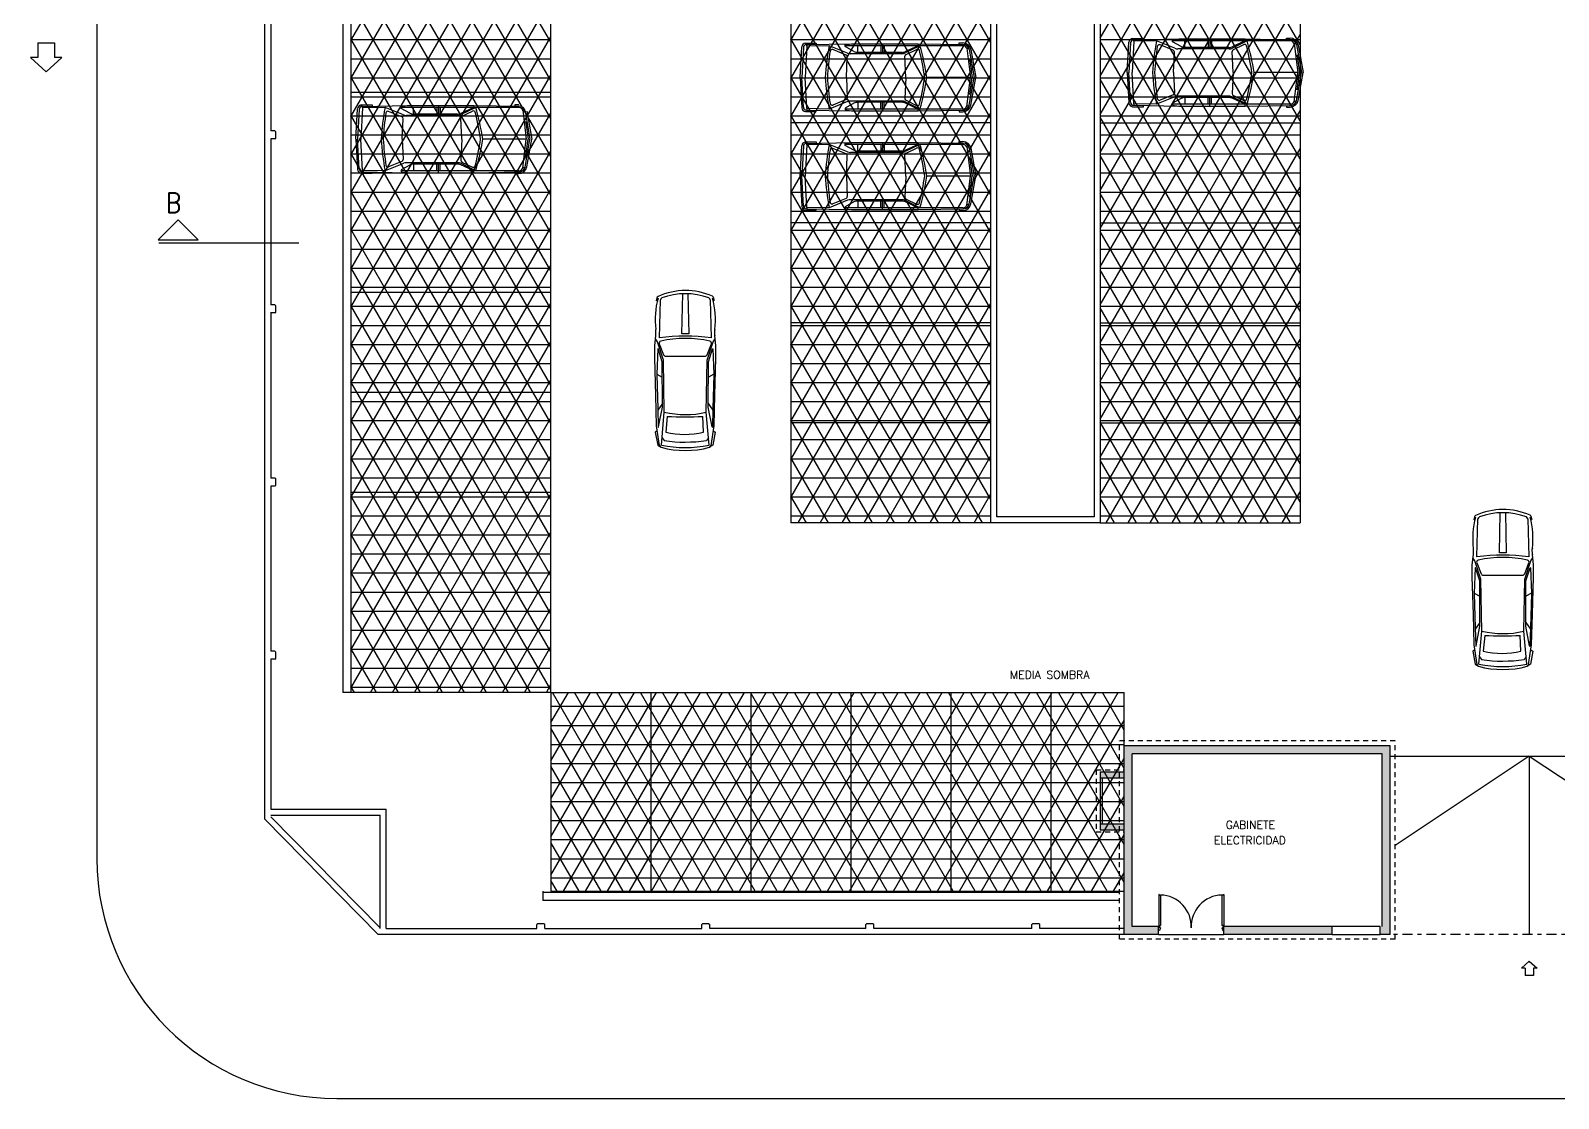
# Model space of a CAD drawing. Header units: metres. Extents: x 95 to 486, y 2972 to 3465.
# Drawn here: x 130.34 to 168.53, y 3355.38 to 3382.09 of the extents above; entities that cross this region are included whole.
import ezdxf

# ---------------------------------------------------------------- set-up
doc = ezdxf.new("R2010")
doc.units = ezdxf.units.M
doc.linetypes.add('DASHDOT2', pattern=[0.5, 0.25, -0.125, 0, -0.125])
doc.linetypes.add('HIDDEN2', pattern=[0.1875, 0.125, -0.0625])
for name, color, linetype in [('0_LINEAS-MEDIANERAS', 1, 'DASHDOT2'), ('0_MUROS', 7, 'Continuous'), ('0_PUERTAS-VENTANAS', 3, 'Continuous'), ('A_MEDIASOMBRA', 5, 'Continuous'), ('C_COTAS', 5, 'Continuous'), ('E_EQUIPAMIENTO', 1, 'Continuous'), ('T_TEXTOS', 3, 'Continuous')]:
    doc.layers.add(name, color=color, linetype=linetype)
doc.styles.add('ROMANS', font='romans.shx', dxfattribs={"width": 0.8, "height": 0.15})
pattern_1 = [(0, (-301.03107, 2863.6978), (0, 0.47625), []), (60, (-301.03107, 2863.6978), (-0.4124446, 0.238125), []), (120, (-301.03107, 2863.6978), (-0.4124446, -0.238125), [])]

msp = doc.modelspace()

# ---------------------------------------------------------------- hatches: boundary and pattern name
at = {"layer": '0_MUROS'}
h = msp.add_hatch(color=256, dxfattribs=at)
h.paths.add_polyline_path([(157.8786, 3364.0045), (164.1286, 3364.0045), (164.1286, 3359.6845), (164.0786, 3359.6845), (164.0786, 3359.4845), (164.3286, 3359.4845), (164.3286, 3364.2045), (157.6786, 3364.2045), (157.6786, 3360.5669), (157.6786, 3359.4845), (158.5386, 3359.4845), (158.5386, 3359.6845), (157.8786, 3359.6845)])
h.paths.add_polyline_path([(162.8786, 3359.6845), (160.1686, 3359.6845), (160.1686, 3359.4845), (162.8786, 3359.4845)], flags=16)
h = msp.add_hatch(color=256, dxfattribs=at)
h.paths.add_polyline_path([(157.5586, 3363.5545), (157.0786, 3363.5545), (157.0786, 3363.4045), (157.5586, 3363.4045)])
h.paths.add_polyline_path([(157.6786, 3363.5545), (157.5586, 3363.5545), (157.5586, 3363.4045), (157.6786, 3363.4045)])
h.paths.add_polyline_path([(157.6786, 3362.2545), (157.5586, 3362.2545), (157.5586, 3362.1045), (157.6786, 3362.1045)])
h.paths.add_polyline_path([(157.5586, 3362.2545), (157.0786, 3362.2545), (157.0786, 3362.1045), (157.5586, 3362.1045)])
at = {"layer": 'A_MEDIASOMBRA'}
h = msp.add_hatch(dxfattribs=at)
h.set_pattern_fill('NET3', color=256, scale=0.15, style=0)
h.set_pattern_definition(pattern_1)
h.paths.add_polyline_path([(154.3486, 3399.7745), (149.3486, 3399.7745), (149.3486, 3369.7745), (154.3486, 3369.7745)])
h.paths.add_polyline_path([(157.079, 3369.7745), (162.079, 3369.7745), (162.079, 3399.7745), (157.079, 3399.7745)])
h = msp.add_hatch(dxfattribs=at)
h.set_pattern_fill('NET3', color=256, scale=0.15, style=0)
h.set_pattern_definition(pattern_1)
edge = h.paths.add_edge_path()
edge.add_line((143.3486, 3398.0345), (138.3486, 3398.0345))
edge.add_line((138.3486, 3399.4645), (138.3486, 3365.5345))
edge.add_line((143.3486, 3365.5345), (143.3486, 3398.0345))
edge.add_line((143.3486, 3365.5345), (138.1486, 3365.5345))
h = msp.add_hatch(dxfattribs=at)
h.set_pattern_fill('NET3', color=256, scale=0.15, style=0)
h.set_pattern_definition(pattern_1)
h.paths.add_polyline_path([(143.3486, 3365.5345), (143.3486, 3360.5669), (157.6786, 3360.5669), (157.6786, 3365.5345)])

# ---------------------------------------------------------------- linework, layer by layer
at = {"color": 3}
for p, q in [((130.5208, 3381.7744), (130.9408, 3381.7744)), ((130.5208, 3381.7744), (130.5208, 3381.4144)), ((130.9408, 3381.7744), (130.9408, 3381.4144)), ((130.7308, 3381.0544), (130.3408, 3381.4144)), ((130.5208, 3381.4144), (130.3408, 3381.4144)), ((130.7308, 3381.0544), (131.1208, 3381.4144)), ((131.1208, 3381.4144), (130.9408, 3381.4144))]:
    msp.add_line(p, q, dxfattribs=at)
at = {"layer": '0_LINEAS-MEDIANERAS'}
msp.add_line((171.4886, 3359.4845), (164.3286, 3359.4845), dxfattribs=at)
at = {"layer": '0_MUROS', "color": 3}
for p, q in [((154.3486, 3369.7745), (154.3486, 3399.7745)), ((154.4979, 3369.9245), (154.4993, 3399.6245)), ((156.929, 3399.6245), (156.929, 3369.9245)), ((157.079, 3399.7745), (157.079, 3369.7745)), ((157.079, 3369.7745), (154.3486, 3369.7745)), ((154.5179, 3369.9245), (154.4978, 3369.9445)), ((156.929, 3369.9245), (154.4979, 3369.9245)), ((156.8581, 3369.9245), (156.8781, 3369.9445)), ((164.3286, 3363.9445), (171.2786, 3363.9445)), ((167.8036, 3363.9445), (164.4486, 3361.7129)), ((167.8036, 3363.9445), (171.2786, 3361.6331)), ((167.8036, 3363.9445), (167.8036, 3359.4845)), ((167.8036, 3358.8179), (167.6086, 3358.6379)), ((167.8036, 3358.8179), (167.9986, 3358.6379)), ((167.6986, 3358.6379), (167.6086, 3358.6379)), ((167.6986, 3358.6379), (167.6986, 3358.4579)), ((167.9086, 3358.4579), (167.6986, 3358.4579)), ((167.9986, 3358.6379), (167.9086, 3358.6379)), ((167.9086, 3358.6379), (167.9086, 3358.4579))]:
    msp.add_line(p, q, dxfattribs=at)
at = {"layer": '0_MUROS', "color": 1}
for p, q in [((136.1986, 3362.3645), (136.1986, 3399.4645)), ((136.3486, 3383.7045), (136.3486, 3379.5745)), ((138.3486, 3380.5345), (138.3486, 3365.5345)), ((143.3486, 3380.5345), (138.3486, 3380.5345)), ((154.3486, 3379.7745), (149.3486, 3379.7745)), ((157.079, 3379.7745), (162.079, 3379.7745)), ((136.4486, 3379.5745), (136.3486, 3379.5745)), ((136.4486, 3379.3745), (136.3486, 3379.3745)), ((136.3486, 3379.3745), (136.3486, 3375.2245)), ((136.4686, 3379.5545), (136.4486, 3379.5745)), ((136.4486, 3379.3745), (136.4686, 3379.3945)), ((136.4686, 3379.3945), (136.4686, 3379.5545)), ((143.3486, 3378.0345), (138.3486, 3378.0345)), ((154.3486, 3377.2745), (149.3486, 3377.2745)), ((157.079, 3377.2745), (162.079, 3377.2745)), ((143.3486, 3375.5345), (138.3486, 3375.5345)), ((143.0486, 3375.5345), (138.3486, 3375.5345)), ((136.4486, 3375.2245), (136.3486, 3375.2245)), ((136.4486, 3375.2245), (136.3486, 3375.2245)), ((136.4686, 3375.2045), (136.4486, 3375.2245)), ((136.4686, 3375.2045), (136.4486, 3375.2245)), ((136.4686, 3375.0445), (136.4686, 3375.2045)), ((136.3486, 3375.0445), (136.3486, 3370.8945)), ((136.3486, 3375.0245), (136.3486, 3370.8945)), ((136.4486, 3375.0245), (136.3486, 3375.0245)), ((136.4486, 3375.0245), (136.4686, 3375.0445)), ((154.3486, 3374.7745), (149.3486, 3374.7745)), ((157.079, 3374.7745), (162.079, 3374.7745)), ((143.3486, 3373.0345), (138.3486, 3373.0345)), ((154.3486, 3372.2745), (149.3486, 3372.2745)), ((157.079, 3372.2745), (162.079, 3372.2745)), ((136.4486, 3370.8945), (136.3486, 3370.8945)), ((136.4686, 3370.8745), (136.4486, 3370.8945)), ((136.3486, 3370.6945), (136.3486, 3366.5645)), ((136.4486, 3370.6945), (136.3486, 3370.6945)), ((136.4486, 3370.6945), (136.4686, 3370.7145)), ((136.4686, 3370.7145), (136.4686, 3370.8745)), ((143.3486, 3370.5345), (138.3486, 3370.5345)), ((154.3486, 3369.7745), (149.3486, 3369.7745)), ((157.079, 3369.7745), (162.079, 3369.7745)), ((143.3486, 3368.0345), (138.3486, 3368.0345)), ((136.4486, 3366.5645), (136.3486, 3366.5645)), ((136.4486, 3366.3645), (136.3486, 3366.3645)), ((136.3486, 3366.3645), (136.3486, 3362.6145)), ((136.4686, 3366.5445), (136.4486, 3366.5645)), ((136.4486, 3366.3645), (136.4686, 3366.3845)), ((136.4686, 3366.3845), (136.4686, 3366.5445)), ((145.8486, 3365.5345), (145.8486, 3360.5669)), ((148.3486, 3365.5345), (148.3486, 3360.5669)), ((150.8486, 3365.5345), (150.8486, 3360.5669)), ((153.3486, 3365.5345), (153.3486, 3360.5669)), ((155.8486, 3365.5345), (155.8486, 3360.5669)), ((157.6786, 3364.2045), (157.6786, 3365.5345)), ((136.3486, 3362.6145), (139.2286, 3362.6145)), ((139.2286, 3359.6345), (139.2286, 3362.6145)), ((136.1986, 3362.3645), (139.0286, 3359.4845)), ((136.3486, 3362.4645), (139.0786, 3362.4645)), ((136.3486, 3362.4258), (139.0786, 3359.6476)), ((139.0786, 3359.6345), (139.0786, 3362.4645)), ((157.6786, 3359.4845), (139.0286, 3359.4845)), ((139.2286, 3359.6345), (142.9986, 3359.6345)), ((143.0186, 3359.7545), (142.9986, 3359.7345)), ((142.9986, 3359.6345), (142.9986, 3359.7345)), ((143.1786, 3359.7545), (143.0186, 3359.7545)), ((143.1786, 3359.7545), (143.1986, 3359.7345)), ((143.1986, 3359.6345), (143.1986, 3359.7345)), ((143.1986, 3359.6345), (147.1186, 3359.6345)), ((147.1386, 3359.7545), (147.1186, 3359.7345)), ((147.1186, 3359.6345), (147.1186, 3359.7345)), ((147.2986, 3359.7545), (147.1386, 3359.7545)), ((147.2986, 3359.7545), (147.3186, 3359.7345)), ((147.3186, 3359.6345), (147.3186, 3359.7345)), ((151.2186, 3359.6345), (147.3186, 3359.6345)), ((151.2386, 3359.7545), (151.2186, 3359.7345)), ((151.2186, 3359.6345), (151.2186, 3359.7345)), ((151.3986, 3359.7545), (151.2386, 3359.7545)), ((151.4186, 3359.7345), (151.3986, 3359.7545)), ((151.4186, 3359.6345), (151.4186, 3359.7345)), ((155.3686, 3359.6345), (151.4186, 3359.6345)), ((155.3886, 3359.7545), (155.3686, 3359.7345)), ((155.3686, 3359.6345), (155.3686, 3359.7345)), ((155.5486, 3359.7545), (155.3886, 3359.7545)), ((155.5686, 3359.7345), (155.5486, 3359.7545)), ((155.5686, 3359.6345), (155.5686, 3359.7345)), ((157.6786, 3359.6345), (155.5686, 3359.6345))]:
    msp.add_line(p, q, dxfattribs=at)
at = {"layer": '0_MUROS', "color": 2}
for p, q in [((138.1486, 3399.4645), (138.1486, 3365.5345)), ((138.3486, 3399.4645), (138.3486, 3365.5345)), ((157.6786, 3364.2045), (157.6786, 3365.5345)), ((157.0786, 3363.4045), (157.0786, 3362.2545)), ((157.0786, 3363.4045), (157.0786, 3362.2545)), ((157.1286, 3363.4045), (157.1286, 3362.2545)), ((157.1286, 3363.4045), (157.1286, 3362.2545)), ((143.1486, 3360.5669), (143.1486, 3360.3345)), ((157.5586, 3360.5345), (143.1486, 3360.5345)), ((157.5586, 3360.3345), (143.1486, 3360.3345))]:
    msp.add_line(p, q, dxfattribs=at)
at = {"layer": '0_MUROS', "color": 4}
for p, q in [((131.9986, 3398.4645), (131.9986, 3361.3845)), ((143.3486, 3365.5345), (138.1486, 3365.5345)), ((143.3486, 3365.5345), (143.3486, 3360.5669)), ((137.9986, 3355.3845), (234.4086, 3355.3845))]:
    msp.add_line(p, q, dxfattribs=at)
at = {"layer": '0_MUROS', "color": 253}
msp.add_line((157.6786, 3360.5669), (157.6786, 3365.5345), dxfattribs=at)
at = {"layer": '0_MUROS', "color": 2, "linetype": 'HIDDEN2'}
for p, q in [((164.4486, 3364.3245), (157.5586, 3364.3245)), ((157.5586, 3359.3645), (157.5586, 3364.3245)), ((164.4486, 3359.3645), (164.4486, 3364.3245)), ((156.9786, 3363.6045), (157.6786, 3363.6045)), ((156.9786, 3363.6045), (157.6786, 3363.6045)), ((156.9786, 3363.6045), (156.9786, 3362.0545)), ((156.9786, 3363.6045), (156.9786, 3362.0545)), ((156.9786, 3362.0545), (157.6786, 3362.0545)), ((156.9786, 3362.0545), (157.6786, 3362.0545)), ((164.4486, 3359.3645), (157.5586, 3359.3645))]:
    msp.add_line(p, q, dxfattribs=at)
at = {"layer": '0_MUROS'}
for p, q in [((164.3286, 3364.2045), (157.6786, 3364.2045)), ((157.6786, 3359.4845), (157.6786, 3364.2045)), ((164.3286, 3359.4845), (164.3286, 3364.2045)), ((164.1286, 3364.0045), (157.8786, 3364.0045)), ((157.8786, 3359.6845), (157.8786, 3364.0045)), ((164.1286, 3359.6845), (164.1286, 3364.0045)), ((157.0786, 3363.5545), (157.6786, 3363.5545)), ((157.0786, 3363.5545), (157.6786, 3363.5545)), ((157.0786, 3363.5545), (157.0786, 3363.4045)), ((157.0786, 3363.5545), (157.0786, 3363.4045)), ((157.0786, 3363.4045), (157.6786, 3363.4045)), ((157.0786, 3363.4045), (157.6786, 3363.4045)), ((157.0786, 3362.2545), (157.6786, 3362.2545)), ((157.0786, 3362.2545), (157.6786, 3362.2545)), ((157.0786, 3362.2545), (157.0786, 3362.1045)), ((157.0786, 3362.2545), (157.0786, 3362.1045)), ((157.0786, 3362.1045), (157.6786, 3362.1045)), ((157.0786, 3362.1045), (157.6786, 3362.1045)), ((158.5386, 3359.4845), (157.6786, 3359.4845)), ((158.5386, 3359.6845), (157.8786, 3359.6845)), ((158.5386, 3359.4845), (158.5386, 3359.6845)), ((158.5386, 3359.4845), (160.1686, 3359.4845)), ((162.8786, 3359.6845), (160.1686, 3359.6845)), ((160.1686, 3359.4845), (160.1686, 3359.6845)), ((162.8786, 3359.4845), (160.1686, 3359.4845)), ((164.0786, 3359.6845), (162.8786, 3359.6845)), ((162.8786, 3359.4845), (162.8786, 3359.6845)), ((162.8786, 3359.4845), (164.0786, 3359.4845)), ((164.0786, 3359.4845), (164.0786, 3359.6845)), ((164.3286, 3359.4845), (164.0786, 3359.4845))]:
    msp.add_line(p, q, dxfattribs=at)
at = {"layer": '0_MUROS', "color": 5}
msp.add_line((143.3486, 3360.5669), (157.6786, 3360.5669), dxfattribs=at)
at = {"layer": '0_MUROS', "color": 4}
msp.add_arc((137.9986, 3361.3845), 6, 180, 270, dxfattribs=at)
at = {"layer": '0_PUERTAS-VENTANAS'}
for p, q in [((158.5537, 3360.4864), (158.5424, 3360.4864)), ((158.5424, 3360.4864), (158.5424, 3359.6923)), ((158.5537, 3360.4711), (158.5537, 3360.4864)), ((158.5537, 3360.4711), (158.5899, 3360.4711)), ((158.5899, 3360.4711), (158.5899, 3359.7075)), ((160.1568, 3360.4711), (160.1206, 3360.4711)), ((160.1206, 3360.4711), (160.1206, 3359.7075)), ((160.1568, 3360.4864), (160.168, 3360.4864)), ((160.1568, 3360.4711), (160.1568, 3360.4864)), ((160.168, 3360.4864), (160.168, 3359.6923)), ((158.5636, 3359.6845), (158.5386, 3359.6845)), ((158.5636, 3359.5845), (158.5386, 3359.5845)), ((158.5501, 3359.6918), (158.5401, 3359.6918)), ((158.5537, 3359.7075), (158.5899, 3359.7075)), ((158.5537, 3359.7075), (158.5537, 3359.6923)), ((158.5636, 3359.6845), (158.5636, 3359.6525)), ((158.5886, 3359.6525), (158.5636, 3359.6525)), ((158.5886, 3359.6525), (158.5636, 3359.5845)), ((160.1186, 3359.6525), (160.1436, 3359.6525)), ((160.1186, 3359.6525), (160.1436, 3359.5845)), ((160.1568, 3359.7075), (160.1206, 3359.7075)), ((160.1436, 3359.6845), (160.1686, 3359.6845)), ((160.1436, 3359.6845), (160.1436, 3359.6525)), ((160.1436, 3359.5845), (160.1686, 3359.5845)), ((160.1568, 3359.7075), (160.1568, 3359.6923)), ((160.1568, 3359.6923), (160.168, 3359.6923))]:
    msp.add_line(p, q, dxfattribs=at)
for centre in [(158.5474, 3359.6881), (160.1598, 3359.6881)]:
    msp.add_circle(centre, 0.00367, dxfattribs=at)
for centre, start, end in [((158.5507, 3359.4942), 88.87201, 89.82353), ((160.1598, 3359.4942), 90.17647, 91.12799)]:
    msp.add_arc(centre, 0.9771, start, end, dxfattribs=at)
at = {"layer": '0_PUERTAS-VENTANAS', "color": 5}
for centre, start, end in [((158.569, 3359.684), 357.36889, 88.47925), ((160.1415, 3359.684), 91.52075, 182.63111)]:
    msp.add_arc(centre, 0.7871, start, end, dxfattribs=at)
at = {"layer": 'A_MEDIASOMBRA'}
for p, q in [((149.3486, 3399.7745), (149.3486, 3369.7745)), ((162.079, 3399.7745), (162.079, 3369.7745)), ((143.3486, 3365.5345), (143.3486, 3398.0345)), ((143.3486, 3365.5345), (157.6786, 3365.5345))]:
    msp.add_line(p, q, dxfattribs=at)
at = {"layer": 'C_COTAS', "color": 5}
for p, q in [((134.0311, 3377.3561), (133.5311, 3376.8561)), ((134.0311, 3377.3561), (134.5311, 3376.8561)), ((133.5311, 3376.8561), (134.5311, 3376.8561)), ((133.5438, 3376.7757), (137.0438, 3376.7757))]:
    msp.add_line(p, q, dxfattribs=at)
at = {"layer": 'E_EQUIPAMIENTO', "color": 2}
for p, q in [((149.5764, 3380.9151), (149.6188, 3381.674)), ((149.6586, 3381.6569), (149.6164, 3380.9151)), ((149.7418, 3381.6977), (149.6997, 3380.9151)), ((149.7092, 3381.768), (149.9781, 3381.7711)), ((149.7375, 3381.7324), (150.8609, 3381.7548)), ((149.7418, 3381.6977), (149.7414, 3381.7325)), ((150.3036, 3381.7068), (149.7418, 3381.6977)), ((149.9781, 3381.7711), (149.9781, 3381.7377)), ((150.763, 3381.5214), (150.3036, 3381.7068)), ((150.7264, 3381.4722), (150.3943, 3381.6076)), ((150.7031, 3381.7308), (150.8609, 3381.7548)), ((150.7031, 3381.6828), (150.7031, 3381.7308)), ((153.6501, 3381.7068), (150.7031, 3381.7068)), ((150.922, 3381.5633), (150.7031, 3381.6828)), ((150.8609, 3381.7548), (152.5251, 3381.7548)), ((151.0178, 3381.5389), (151.0178, 3381.7068)), ((151.5981, 3381.7068), (151.5981, 3381.5389)), ((151.638, 3381.7548), (151.638, 3381.5389)), ((151.678, 3381.7068), (151.678, 3381.5389)), ((152.5251, 3381.7068), (152.1952, 3381.5551)), ((152.5729, 3381.7068), (152.2071, 3381.5273)), ((152.2272, 3381.4892), (152.4907, 3381.6153)), ((152.5251, 3381.7548), (152.5251, 3381.7068)), ((152.5251, 3381.7548), (153.6591, 3381.7374)), ((153.5558, 3381.7759), (153.6477, 3381.7765)), ((153.5558, 3381.739), (153.5558, 3381.7759)), ((153.6501, 3381.7068), (153.6506, 3381.7376)), ((153.7461, 3381.6459), (153.8355, 3380.9151)), ((153.8002, 3381.6348), (153.7474, 3381.6348)), ((153.804, 3381.6135), (153.9271, 3380.9151)), ((153.8459, 3381.612), (153.9713, 3380.9151)), ((157.7561, 3381.0342), (157.7985, 3381.793)), ((157.8383, 3381.776), (157.7961, 3381.0342)), ((157.9215, 3381.8167), (157.8794, 3381.0342)), ((157.8889, 3381.8871), (158.1578, 3381.8901)), ((157.9172, 3381.8515), (159.0406, 3381.8738)), ((157.9215, 3381.8167), (157.9211, 3381.8515)), ((158.4833, 3381.8259), (157.9215, 3381.8167)), ((158.1578, 3381.8901), (158.1578, 3381.8567)), ((158.9427, 3381.6405), (158.4833, 3381.8259)), ((158.9061, 3381.5913), (158.574, 3381.7267)), ((158.8828, 3381.8498), (159.0406, 3381.8738)), ((158.8828, 3381.8019), (158.8828, 3381.8498)), ((161.8298, 3381.8259), (158.8828, 3381.8259)), ((159.1017, 3381.6824), (158.8828, 3381.8019)), ((160.2987, 3381.6259), (159.0175, 3381.6259)), ((159.0406, 3381.8738), (160.7048, 3381.8738)), ((159.1975, 3381.6579), (159.1975, 3381.8259)), ((160.2961, 3381.6579), (159.1975, 3381.6579)), ((159.7778, 3381.8259), (159.7778, 3381.6579)), ((159.8177, 3381.8738), (159.8177, 3381.6579)), ((159.8577, 3381.8259), (159.8577, 3381.6579)), ((160.7048, 3381.8259), (160.3749, 3381.6741)), ((160.7527, 3381.8259), (160.3868, 3381.6464)), ((160.4069, 3381.6082), (160.6704, 3381.7343)), ((160.7048, 3381.8738), (161.8388, 3381.8565)), ((160.7048, 3381.8738), (160.7048, 3381.8259)), ((161.7355, 3381.8949), (161.8274, 3381.8956)), ((161.7355, 3381.8581), (161.7355, 3381.8949)), ((161.8298, 3381.8259), (161.8303, 3381.8566)), ((161.9258, 3381.765), (162.0152, 3381.0342)), ((161.98, 3381.7539), (161.9271, 3381.7539)), ((161.9837, 3381.7326), (162.1069, 3381.0342)), ((162.0256, 3381.731), (162.151, 3381.0342)), ((150.7351, 3380.9151), (150.7575, 3381.4237)), ((152.119, 3381.5069), (150.8378, 3381.5069)), ((152.1163, 3381.5389), (151.0178, 3381.5389)), ((152.2214, 3380.9151), (152.1988, 3381.4419)), ((153.8524, 3381.339), (153.7836, 3381.339)), ((153.8195, 3381.3371), (153.8782, 3380.9151)), ((158.9148, 3381.0342), (158.9372, 3381.5428)), ((160.4011, 3381.0342), (160.3785, 3381.561)), ((162.0321, 3381.458), (161.9633, 3381.458)), ((161.9992, 3381.4561), (162.058, 3381.0342)), ((149.5764, 3380.9151), (149.6188, 3380.1563)), ((149.6586, 3380.1734), (149.6164, 3380.9151)), ((149.7418, 3380.1326), (149.6997, 3380.9151)), ((150.7351, 3380.9151), (150.7575, 3380.4066)), ((152.2214, 3380.9151), (152.1988, 3380.3884)), ((153.8355, 3380.9151), (152.7476, 3380.9151)), ((153.7461, 3380.1844), (153.8355, 3380.9151)), ((153.804, 3380.2168), (153.9271, 3380.9151)), ((153.8195, 3380.4932), (153.8782, 3380.9151)), ((153.8459, 3380.2183), (153.9713, 3380.9151)), ((157.7561, 3381.0342), (157.7985, 3380.2753)), ((157.8383, 3380.2924), (157.7961, 3381.0342)), ((157.9215, 3380.2517), (157.8794, 3381.0342)), ((158.9148, 3381.0342), (158.9372, 3380.5256)), ((160.4011, 3381.0342), (160.3785, 3380.5074)), ((162.0152, 3381.0342), (160.9273, 3381.0342)), ((161.9258, 3380.3034), (162.0152, 3381.0342)), ((161.9837, 3380.3358), (162.1069, 3381.0342)), ((161.9992, 3380.6123), (162.058, 3381.0342)), ((162.0256, 3380.3374), (162.151, 3381.0342)), ((153.8524, 3380.4913), (153.7836, 3380.4913)), ((158.9061, 3380.4771), (158.574, 3380.3417)), ((160.2987, 3380.4424), (159.0175, 3380.4424)), ((160.4069, 3380.4602), (160.6704, 3380.3341)), ((162.0321, 3380.6104), (161.9633, 3380.6104)), ((138.4746, 3379.3713), (138.517, 3380.1302)), ((138.5568, 3380.1131), (138.5146, 3379.3713)), ((138.64, 3380.1539), (138.5979, 3379.3713)), ((138.6074, 3380.2242), (138.8763, 3380.2273)), ((138.6357, 3380.1886), (139.7591, 3380.211)), ((138.64, 3380.1539), (138.6396, 3380.1886)), ((139.2018, 3380.163), (138.64, 3380.1539)), ((138.8763, 3380.2273), (138.8763, 3380.1938)), ((139.6612, 3379.9776), (139.2018, 3380.163)), ((139.6246, 3379.9284), (139.2925, 3380.0638)), ((139.6013, 3380.187), (139.7591, 3380.211)), ((139.6013, 3380.139), (139.6013, 3380.187)), ((142.5483, 3380.163), (139.6013, 3380.163)), ((139.8202, 3380.0195), (139.6013, 3380.139)), ((139.7591, 3380.211), (141.4233, 3380.211)), ((139.916, 3379.9951), (139.916, 3380.163)), ((140.4963, 3380.163), (140.4963, 3379.9951)), ((140.5362, 3380.211), (140.5362, 3379.9951)), ((140.5762, 3380.163), (140.5762, 3379.9951)), ((141.4233, 3380.163), (141.0934, 3380.0113)), ((141.4712, 3380.163), (141.1053, 3379.9835)), ((141.1254, 3379.9453), (141.3889, 3380.0715)), ((141.4233, 3380.211), (142.5573, 3380.1936)), ((141.4233, 3380.211), (141.4233, 3380.163)), ((142.454, 3380.2321), (142.5459, 3380.2327)), ((142.454, 3380.1952), (142.454, 3380.2321)), ((142.5483, 3380.163), (142.5488, 3380.1937)), ((142.6443, 3380.1021), (142.7337, 3379.3713)), ((142.6984, 3380.091), (142.6456, 3380.091)), ((142.7022, 3380.0697), (142.8254, 3379.3713)), ((142.7441, 3380.0682), (142.8695, 3379.3713)), ((149.7092, 3380.0623), (149.9781, 3380.0592)), ((149.7375, 3380.0979), (150.8609, 3380.0755)), ((149.7418, 3380.1326), (149.7414, 3380.0978)), ((150.3036, 3380.1235), (149.7418, 3380.1326)), ((149.9781, 3380.0592), (149.9781, 3380.0926)), ((150.763, 3380.3089), (150.3036, 3380.1235)), ((150.7264, 3380.3581), (150.3943, 3380.2227)), ((150.922, 3380.267), (150.7031, 3380.1475)), ((150.7031, 3380.1475), (150.7031, 3380.0995)), ((153.6501, 3380.1235), (150.7031, 3380.1235)), ((150.7031, 3380.0995), (150.8609, 3380.0755)), ((152.119, 3380.3234), (150.8378, 3380.3234)), ((150.8609, 3380.0755), (152.5251, 3380.0755)), ((152.1163, 3380.2914), (151.0178, 3380.2914)), ((151.0178, 3380.2914), (151.0178, 3380.1235)), ((151.5981, 3380.1235), (151.5981, 3380.2914)), ((151.638, 3380.0755), (151.638, 3380.2914)), ((151.678, 3380.1235), (151.678, 3380.2914)), ((152.5251, 3380.1235), (152.1952, 3380.2752)), ((152.5729, 3380.1235), (152.2071, 3380.303)), ((152.2272, 3380.3411), (152.4907, 3380.215)), ((152.5251, 3380.0755), (152.5251, 3380.1235)), ((152.5251, 3380.0755), (153.6591, 3380.0929)), ((153.5558, 3380.0913), (153.5558, 3380.0544)), ((153.6501, 3380.1235), (153.6506, 3380.0927)), ((153.8002, 3380.1954), (153.7474, 3380.1954)), ((157.8889, 3380.1813), (158.1578, 3380.1783)), ((157.9172, 3380.2169), (159.0406, 3380.1945)), ((157.9215, 3380.2517), (157.9211, 3380.2169)), ((158.4833, 3380.2425), (157.9215, 3380.2517)), ((158.1578, 3380.1783), (158.1578, 3380.2117)), ((158.9427, 3380.4279), (158.4833, 3380.2425)), ((159.1017, 3380.386), (158.8828, 3380.2665)), ((158.8828, 3380.2665), (158.8828, 3380.2185)), ((161.8298, 3380.2425), (158.8828, 3380.2425)), ((158.8828, 3380.2185), (159.0406, 3380.1945)), ((159.0406, 3380.1945), (160.7048, 3380.1945)), ((160.2961, 3380.4104), (159.1975, 3380.4104)), ((159.1975, 3380.4104), (159.1975, 3380.2425)), ((159.7778, 3380.2425), (159.7778, 3380.4104)), ((159.8177, 3380.1945), (159.8177, 3380.4104)), ((159.8577, 3380.2425), (159.8577, 3380.4104)), ((160.7048, 3380.2425), (160.3749, 3380.3943)), ((160.7527, 3380.2425), (160.3868, 3380.422)), ((160.7048, 3380.1945), (160.7048, 3380.2425)), ((160.7048, 3380.1945), (161.8388, 3380.2119)), ((161.7355, 3380.2103), (161.7355, 3380.1734)), ((161.7355, 3380.1734), (161.8274, 3380.1728)), ((161.8298, 3380.2425), (161.8303, 3380.2118)), ((161.98, 3380.3145), (161.9271, 3380.3145)), ((139.6333, 3379.3713), (139.6557, 3379.8799)), ((141.0172, 3379.9631), (139.736, 3379.9631)), ((141.0146, 3379.9951), (139.916, 3379.9951)), ((141.1196, 3379.3713), (141.097, 3379.8981)), ((142.7506, 3379.7951), (142.6818, 3379.7951)), ((142.7177, 3379.7933), (142.7764, 3379.3713)), ((153.5558, 3380.0544), (153.6477, 3380.0538)), ((138.4746, 3379.3713), (138.517, 3378.6125)), ((138.5568, 3378.6296), (138.5146, 3379.3713)), ((138.64, 3378.5888), (138.5979, 3379.3713)), ((139.6333, 3379.3713), (139.6557, 3378.8628)), ((141.1196, 3379.3713), (141.097, 3378.8445)), ((142.7337, 3379.3713), (141.6458, 3379.3713)), ((142.6443, 3378.6406), (142.7337, 3379.3713)), ((142.7022, 3378.673), (142.8254, 3379.3713)), ((142.7177, 3378.9494), (142.7764, 3379.3713)), ((142.7441, 3378.6745), (142.8695, 3379.3713)), ((149.7092, 3379.2997), (149.9781, 3379.3027)), ((149.9781, 3379.3027), (149.9781, 3379.2693)), ((153.5558, 3379.3075), (153.6477, 3379.3082)), ((153.5558, 3379.2706), (153.5558, 3379.3075)), ((142.7506, 3378.9475), (142.6818, 3378.9475)), ((149.5764, 3378.4468), (149.6188, 3379.2056)), ((149.6586, 3379.1885), (149.6164, 3378.4468)), ((149.7418, 3379.2293), (149.6997, 3378.4468)), ((149.7375, 3379.264), (150.8609, 3379.2864)), ((149.7418, 3379.2293), (149.7414, 3379.2641)), ((150.3036, 3379.2384), (149.7418, 3379.2293)), ((150.763, 3379.0531), (150.3036, 3379.2384)), ((150.7264, 3379.0038), (150.3943, 3379.1393)), ((150.7031, 3379.2624), (150.8609, 3379.2864)), ((150.7031, 3379.2144), (150.7031, 3379.2624)), ((153.6501, 3379.2384), (150.7031, 3379.2384)), ((150.922, 3379.095), (150.7031, 3379.2144)), ((150.7351, 3378.4468), (150.7575, 3378.9553)), ((152.119, 3379.0385), (150.8378, 3379.0385)), ((150.8609, 3379.2864), (152.5251, 3379.2864)), ((151.0178, 3379.0705), (151.0178, 3379.2384)), ((152.1163, 3379.0705), (151.0178, 3379.0705)), ((151.5981, 3379.2384), (151.5981, 3379.0705)), ((151.638, 3379.2864), (151.638, 3379.0705)), ((151.678, 3379.2384), (151.678, 3379.0705)), ((152.5251, 3379.2384), (152.1952, 3379.0867)), ((152.2214, 3378.4468), (152.1988, 3378.9735)), ((152.5729, 3379.2384), (152.2071, 3379.059)), ((152.2272, 3379.0208), (152.4907, 3379.1469)), ((152.5251, 3379.2864), (152.5251, 3379.2384)), ((152.5251, 3379.2864), (153.6591, 3379.2691)), ((153.6501, 3379.2384), (153.6506, 3379.2692)), ((153.7461, 3379.1775), (153.8355, 3378.4468)), ((153.8002, 3379.1665), (153.7474, 3379.1665)), ((153.804, 3379.1451), (153.9271, 3378.4468)), ((153.8459, 3379.1436), (153.9713, 3378.4468)), ((138.6357, 3378.5541), (139.7591, 3378.5317)), ((138.64, 3378.5888), (138.6396, 3378.554)), ((139.2018, 3378.5797), (138.64, 3378.5888)), ((138.8763, 3378.5154), (138.8763, 3378.5488)), ((139.6612, 3378.765), (139.2018, 3378.5797)), ((139.6246, 3378.8142), (139.2925, 3378.6788)), ((139.8202, 3378.7231), (139.6013, 3378.6036)), ((139.6013, 3378.6036), (139.6013, 3378.5557)), ((142.5483, 3378.5797), (139.6013, 3378.5797)), ((139.6013, 3378.5557), (139.7591, 3378.5317)), ((141.0172, 3378.7796), (139.736, 3378.7796)), ((139.916, 3378.7476), (139.916, 3378.5797)), ((141.0146, 3378.7476), (139.916, 3378.7476)), ((140.4963, 3378.5797), (140.4963, 3378.7476)), ((140.5362, 3378.5317), (140.5362, 3378.7476)), ((140.5762, 3378.5797), (140.5762, 3378.7476)), ((141.4233, 3378.5797), (141.0934, 3378.7314)), ((141.4712, 3378.5797), (141.1053, 3378.7591)), ((141.1254, 3378.7973), (141.3889, 3378.6712)), ((141.4233, 3378.5317), (141.4233, 3378.5797)), ((141.4233, 3378.5317), (142.5573, 3378.549)), ((142.454, 3378.5475), (142.454, 3378.5106)), ((142.5483, 3378.5797), (142.5488, 3378.5489)), ((142.6984, 3378.6516), (142.6456, 3378.6516)), ((153.8524, 3378.8706), (153.7836, 3378.8706)), ((153.8195, 3378.8687), (153.8782, 3378.4468)), ((138.6074, 3378.5184), (138.8763, 3378.5154)), ((139.7591, 3378.5317), (141.4233, 3378.5317)), ((142.454, 3378.5106), (142.5459, 3378.5099)), ((149.5764, 3378.4468), (149.6188, 3377.6879)), ((149.6586, 3377.705), (149.6164, 3378.4468)), ((149.7418, 3377.6642), (149.6997, 3378.4468)), ((150.7351, 3378.4468), (150.7575, 3377.9382)), ((152.2214, 3378.4468), (152.1988, 3377.92)), ((153.8355, 3378.4468), (152.7476, 3378.4468)), ((153.7461, 3377.716), (153.8355, 3378.4468)), ((153.804, 3377.7484), (153.9271, 3378.4468)), ((153.8195, 3378.0248), (153.8782, 3378.4468)), ((153.8459, 3377.7499), (153.9713, 3378.4468)), ((150.763, 3377.8405), (150.3036, 3377.6551)), ((150.7264, 3377.8897), (150.3943, 3377.7543)), ((150.922, 3377.7986), (150.7031, 3377.6791)), ((152.119, 3377.855), (150.8378, 3377.855)), ((152.1163, 3377.823), (151.0178, 3377.823)), ((151.0178, 3377.823), (151.0178, 3377.6551)), ((151.5981, 3377.6551), (151.5981, 3377.823)), ((151.638, 3377.6071), (151.638, 3377.823)), ((151.678, 3377.6551), (151.678, 3377.823)), ((152.5251, 3377.6551), (152.1952, 3377.8068)), ((152.5729, 3377.6551), (152.2071, 3377.8346)), ((152.2272, 3377.8727), (152.4907, 3377.7466)), ((153.8524, 3378.0229), (153.7836, 3378.0229)), ((149.7092, 3377.5939), (149.9781, 3377.5908)), ((149.7375, 3377.6295), (150.8609, 3377.6071)), ((149.7418, 3377.6642), (149.7414, 3377.6295)), ((150.3036, 3377.6551), (149.7418, 3377.6642)), ((149.9781, 3377.5908), (149.9781, 3377.6242)), ((150.7031, 3377.6791), (150.7031, 3377.6311)), ((153.6501, 3377.6551), (150.7031, 3377.6551)), ((150.7031, 3377.6311), (150.8609, 3377.6071)), ((150.8609, 3377.6071), (152.5251, 3377.6071)), ((152.5251, 3377.6071), (152.5251, 3377.6551)), ((152.5251, 3377.6071), (153.6591, 3377.6245)), ((153.5558, 3377.6229), (153.5558, 3377.586)), ((153.5558, 3377.586), (153.6477, 3377.5854)), ((153.6501, 3377.6551), (153.6506, 3377.6244)), ((153.8002, 3377.7271), (153.7474, 3377.7271)), ((146.6209, 3374.5031), (146.6439, 3375.5047)), ((146.7714, 3375.5047), (146.7945, 3374.5031)), ((145.9975, 3375.4013), (145.9788, 3375.3312)), ((146.0595, 3374.4008), (146.0865, 3375.3512)), ((147.3288, 3375.3512), (147.3558, 3374.4008)), ((147.4365, 3375.3312), (147.4163, 3375.407)), ((145.9436, 3374.2038), (145.9701, 3374.4642)), ((146.0087, 3374.3012), (145.961, 3374.3751)), ((145.9704, 3374.4693), (145.9707, 3374.5977)), ((146.7945, 3374.5031), (146.6209, 3374.5031)), ((147.4066, 3374.3012), (147.4543, 3374.3751)), ((147.445, 3374.4693), (147.4446, 3374.5977)), ((147.4718, 3374.2038), (147.4453, 3374.4642)), ((145.9433, 3373.892), (145.9433, 3374.1985)), ((146.0171, 3374.1249), (145.9937, 3373.4923)), ((146.1593, 3373.8445), (146.0087, 3374.3012)), ((146.1292, 3373.7992), (146.0273, 3374.1263)), ((146.0562, 3374.2504), (146.1622, 3373.9811)), ((147.2531, 3373.9811), (147.3591, 3374.2504)), ((147.256, 3373.8445), (147.4066, 3374.3012)), ((147.2862, 3373.7992), (147.388, 3374.1263)), ((147.3983, 3374.1249), (147.4216, 3373.4923)), ((147.472, 3373.892), (147.472, 3374.1985)), ((145.9704, 3372.9691), (145.9433, 3373.8905)), ((146.1342, 3372.6676), (146.1292, 3373.7992)), ((146.1823, 3372.541), (146.1593, 3373.8445)), ((146.2197, 3373.9419), (147.1957, 3373.9419)), ((147.2331, 3372.541), (147.256, 3373.8445)), ((147.2811, 3372.6676), (147.2862, 3373.7992)), ((147.445, 3372.9691), (147.472, 3373.8905)), ((145.9937, 3373.4909), (146.1309, 3373.4145)), ((145.9937, 3373.4889), (146.0188, 3372.6267)), ((147.4217, 3373.4909), (147.2845, 3373.4145)), ((147.4217, 3373.4889), (147.3966, 3372.6267)), ((145.9883, 3372.2049), (145.9704, 3372.9688)), ((147.4271, 3372.2049), (147.445, 3372.9688)), ((146.0188, 3372.6263), (146.0289, 3372.1758)), ((146.1338, 3372.7632), (146.0196, 3372.59)), ((146.0393, 3372.1749), (146.1342, 3372.6676)), ((146.1105, 3371.7221), (146.1823, 3372.541)), ((146.2547, 3372.4377), (146.2188, 3372.0393)), ((147.1599, 3372.0393), (147.1418, 3372.4377)), ((147.3049, 3371.7221), (147.2331, 3372.541)), ((147.3761, 3372.1749), (147.2811, 3372.6676)), ((147.2816, 3372.7632), (147.3958, 3372.59)), ((147.3966, 3372.6263), (147.3864, 3372.1758)), ((146.0069, 3372.0785), (145.9575, 3372.0468)), ((145.9575, 3372.0468), (146.019, 3371.7196)), ((146.0625, 3371.7089), (145.9889, 3372.1984)), ((147.3529, 3371.7089), (147.4265, 3372.1984)), ((147.4579, 3372.0468), (147.3964, 3371.7196)), ((147.4085, 3372.0785), (147.4579, 3372.0468)), ((146.019, 3371.7196), (146.1003, 3371.6662)), ((146.1266, 3371.9058), (146.1768, 3371.8327)), ((147.2888, 3371.9058), (147.2393, 3371.8338)), ((147.3964, 3371.7196), (147.315, 3371.6662)), ((166.4337, 3369.9257), (166.415, 3369.8556)), ((166.4957, 3368.9252), (166.5227, 3369.8756)), ((167.057, 3369.0274), (167.0801, 3370.0291)), ((167.2076, 3370.0291), (167.2307, 3369.0274)), ((167.765, 3369.8756), (167.792, 3368.9252)), ((167.8727, 3369.8556), (167.8525, 3369.9314)), ((166.3798, 3368.7282), (166.4063, 3368.9886)), ((166.4065, 3368.9937), (166.4069, 3369.122)), ((167.2307, 3369.0274), (167.057, 3369.0274)), ((167.8812, 3368.9937), (167.8808, 3369.122)), ((167.9079, 3368.7282), (167.8814, 3368.9886)), ((166.3795, 3368.4164), (166.3795, 3368.7229)), ((166.4449, 3368.8256), (166.3972, 3368.8995)), ((166.4533, 3368.6493), (166.4299, 3368.0167)), ((166.5955, 3368.3689), (166.4449, 3368.8256)), ((166.5654, 3368.3236), (166.4635, 3368.6507)), ((166.4924, 3368.7748), (166.5984, 3368.5055)), ((167.6893, 3368.5055), (167.7953, 3368.7748)), ((167.6922, 3368.3689), (167.8428, 3368.8256)), ((167.7223, 3368.3236), (167.8242, 3368.6507)), ((167.8344, 3368.6493), (167.8578, 3368.0167)), ((167.8428, 3368.8256), (167.8905, 3368.8995)), ((167.9082, 3368.4164), (167.9082, 3368.7229)), ((166.4065, 3367.4935), (166.3795, 3368.4149)), ((166.5704, 3367.192), (166.5654, 3368.3236)), ((166.6185, 3367.0654), (166.5955, 3368.3689)), ((166.6559, 3368.4663), (167.6318, 3368.4663)), ((167.6692, 3367.0654), (167.6922, 3368.3689)), ((167.7173, 3367.192), (167.7223, 3368.3236)), ((167.8812, 3367.4935), (167.9082, 3368.4149)), ((166.4299, 3368.0153), (166.5671, 3367.9389)), ((166.4299, 3368.0133), (166.4549, 3367.151)), ((167.8578, 3368.0153), (167.7206, 3367.9389)), ((167.8578, 3368.0133), (167.8328, 3367.151)), ((166.4245, 3366.7293), (166.4065, 3367.4932)), ((167.8632, 3366.7293), (167.8812, 3367.4932)), ((166.4549, 3367.1507), (166.4651, 3366.7002)), ((166.57, 3367.2876), (166.4558, 3367.1144)), ((166.4755, 3366.6993), (166.5704, 3367.192)), ((167.8122, 3366.6993), (167.7173, 3367.192)), ((167.7177, 3367.2876), (167.832, 3367.1144)), ((167.8328, 3367.1507), (167.8226, 3366.7002)), ((166.4986, 3366.2333), (166.425, 3366.7228)), ((166.5466, 3366.2465), (166.6185, 3367.0654)), ((166.6908, 3366.9621), (166.655, 3366.5637)), ((167.596, 3366.5637), (167.578, 3366.9621)), ((167.7411, 3366.2465), (167.6692, 3367.0654)), ((167.7891, 3366.2333), (167.8627, 3366.7228)), ((166.4431, 3366.6029), (166.3937, 3366.5712)), ((166.3937, 3366.5712), (166.4552, 3366.244)), ((166.5628, 3366.4302), (166.6129, 3366.3571)), ((167.725, 3366.4302), (167.6755, 3366.3582)), ((167.894, 3366.5712), (167.8325, 3366.244)), ((167.8446, 3366.6029), (167.894, 3366.5712)), ((166.4552, 3366.244), (166.5365, 3366.1906)), ((167.8325, 3366.244), (167.7512, 3366.1906))]:
    msp.add_line(p, q, dxfattribs=at)
for centre, radius, start, end in [((149.7187, 3381.6685), 0.1, 95.43875, 176.83922), ((149.7385, 3381.6524), 0.08, 90.67554, 176.78088), ((156.6855, 3380.5067), 6.4938, 169.34993, 176.39375), ((150.3754, 3381.5613), 0.05, 67.81889, 166.85119), ((152.5122, 3381.5702), 0.05, 16.19912, 115.57641), ((146.1249, 3379.8695), 6.7047, 8.97237, 15.90451), ((153.649, 3381.5765), 0.2, 10.2066, 90.39407), ((153.6501, 3381.6068), 0.1, 6.97596, 90), ((153.6563, 3381.5875), 0.15, 10.00075, 89.12282), ((157.8984, 3381.7875), 0.1, 95.43875, 176.83922), ((157.9182, 3381.7715), 0.08, 90.67554, 176.78088), ((164.8653, 3380.6257), 6.4938, 169.34993, 176.39375), ((164.9161, 3380.7144), 6.4837, 171.32982, 177.17257), ((158.5551, 3381.6804), 0.05, 67.81889, 166.85119), ((158.8873, 3381.545), 0.05, 357.47574, 67.81889), ((159.0175, 3381.8259), 0.2, 248.02478, 270), ((159.1975, 3381.8579), 0.2, 241.37178, 270), ((160.2961, 3381.8579), 0.2, 270, 293.21389), ((160.2987, 3381.8259), 0.2, 270, 296.13061), ((160.4285, 3381.5631), 0.05, 115.57641, 182.45223), ((160.692, 3381.6892), 0.05, 16.19912, 115.57641), ((154.2754, 3380.0839), 6.6643, 8.19807, 14.06242), ((154.3046, 3379.9885), 6.7047, 8.97237, 15.90451), ((161.8287, 3381.6956), 0.2, 10.2066, 90.39407), ((161.8298, 3381.7259), 0.1, 6.97596, 90), ((161.836, 3381.7065), 0.15, 10.00075, 89.12282), ((156.7363, 3380.5953), 6.4837, 171.32982, 177.17257), ((150.7075, 3381.4259), 0.05, 357.47574, 67.81889), ((150.8378, 3381.7069), 0.2, 248.02478, 270), ((151.0178, 3381.7389), 0.2, 241.37178, 270), ((152.1163, 3381.7389), 0.2, 270, 293.21389), ((152.119, 3381.7069), 0.2, 270, 296.13061), ((152.2487, 3381.4441), 0.05, 115.57641, 182.45223), ((146.0957, 3379.9649), 6.6643, 8.19807, 14.06242), ((156.6855, 3381.3236), 6.4938, 183.60625, 190.65007), ((156.7363, 3381.235), 6.4837, 182.82743, 188.67018), ((146.0957, 3381.8654), 6.6643, 345.93758, 351.80193), ((146.1249, 3381.9608), 6.7047, 344.09549, 351.02763), ((164.8653, 3381.4426), 6.4938, 183.60625, 190.65007), ((164.9161, 3381.354), 6.4837, 182.82743, 188.67018), ((154.2754, 3381.9845), 6.6643, 345.93758, 351.80193), ((154.3046, 3382.0798), 6.7047, 344.09549, 351.02763), ((158.8873, 3380.5234), 0.05, 292.18111, 2.52426), ((159.0175, 3380.2424), 0.2, 90, 111.97522), ((160.2987, 3380.2424), 0.2, 63.86939, 90), ((160.4285, 3380.5053), 0.05, 177.54777, 244.42359), ((138.6169, 3380.1247), 0.1, 95.43875, 176.83922), ((138.6367, 3380.1086), 0.08, 90.67554, 176.78088), ((145.5838, 3378.9629), 6.4938, 169.34993, 176.39375), ((139.2736, 3380.0175), 0.05, 67.81889, 166.85119), ((141.4105, 3380.0264), 0.05, 16.19912, 115.57641), ((135.0231, 3378.3257), 6.7047, 8.97237, 15.90451), ((142.5483, 3380.063), 0.1, 6.97596, 90), ((142.5545, 3380.0436), 0.15, 10.00075, 89.12282), ((149.7187, 3380.1618), 0.1, 183.16078, 264.56125), ((149.7385, 3380.1779), 0.08, 183.21912, 269.32446), ((150.3754, 3380.269), 0.05, 193.14881, 292.18111), ((150.7075, 3380.4044), 0.05, 292.18111, 2.52426), ((150.8378, 3380.1234), 0.2, 90, 111.97522), ((151.0178, 3380.0914), 0.2, 90, 118.62822), ((152.1163, 3380.0914), 0.2, 66.78611, 90), ((152.119, 3380.1234), 0.2, 63.86939, 90), ((152.2487, 3380.3862), 0.05, 177.54777, 244.42359), ((152.5122, 3380.2601), 0.05, 244.42359, 343.80088), ((153.649, 3380.2538), 0.2, 269.60593, 349.7934), ((153.6501, 3380.2235), 0.1, 270, 353.02404), ((153.6563, 3380.2428), 0.15, 270.87718, 349.99925), ((157.8984, 3380.2808), 0.1, 183.16078, 264.56125), ((157.9182, 3380.2969), 0.08, 183.21912, 269.32446), ((158.5551, 3380.388), 0.05, 193.14881, 292.18111), ((159.1975, 3380.2104), 0.2, 90, 118.62822), ((160.2961, 3380.2104), 0.2, 66.78611, 90), ((160.692, 3380.3792), 0.05, 244.42359, 343.80088), ((161.8287, 3380.3728), 0.2, 269.60593, 349.7934), ((161.8298, 3380.3425), 0.1, 270, 353.02404), ((161.836, 3380.3619), 0.15, 270.87718, 349.99925), ((145.6346, 3379.0515), 6.4837, 171.32982, 177.17257), ((139.6058, 3379.8821), 0.05, 357.47574, 67.81889), ((139.736, 3380.1631), 0.2, 248.02478, 270), ((139.916, 3380.1951), 0.2, 241.37178, 270), ((141.0146, 3380.1951), 0.2, 270, 293.21389), ((141.0172, 3380.1631), 0.2, 270, 296.13061), ((141.147, 3379.9002), 0.05, 115.57641, 182.45223), ((134.9939, 3378.421), 6.6643, 8.19807, 14.06242), ((145.5838, 3379.7798), 6.4938, 183.60625, 190.65007), ((145.6346, 3379.6912), 6.4837, 182.82743, 188.67018), ((134.9939, 3380.3216), 6.6643, 345.93758, 351.80193), ((135.0231, 3380.417), 6.7047, 344.09549, 351.02763), ((149.7187, 3379.2001), 0.1, 95.43875, 176.83922), ((153.649, 3379.1082), 0.2, 10.2066, 90.39407), ((149.7385, 3379.184), 0.08, 90.67554, 176.78088), ((156.6855, 3378.0383), 6.4938, 169.34993, 176.39375), ((156.7363, 3378.1269), 6.4837, 171.32982, 177.17257), ((150.3754, 3379.093), 0.05, 67.81889, 166.85119), ((150.7075, 3378.9575), 0.05, 357.47574, 67.81889), ((150.8378, 3379.2385), 0.2, 248.02478, 270), ((151.0178, 3379.2705), 0.2, 241.37178, 270), ((152.1163, 3379.2705), 0.2, 270, 293.21389), ((152.119, 3379.2385), 0.2, 270, 296.13061), ((152.2487, 3378.9757), 0.05, 115.57641, 182.45223), ((152.5122, 3379.1018), 0.05, 16.19912, 115.57641), ((146.0957, 3377.4965), 6.6643, 8.19807, 14.06242), ((146.1249, 3377.4011), 6.7047, 8.97237, 15.90451), ((153.6501, 3379.1384), 0.1, 6.97596, 90), ((153.6563, 3379.1191), 0.15, 10.00075, 89.12282), ((138.6169, 3378.618), 0.1, 183.16078, 264.56125), ((138.6367, 3378.6341), 0.08, 183.21912, 269.32446), ((139.2736, 3378.7251), 0.05, 193.14881, 292.18111), ((139.6058, 3378.8605), 0.05, 292.18111, 2.52426), ((139.736, 3378.5796), 0.2, 90, 111.97522), ((139.916, 3378.5476), 0.2, 90, 118.62822), ((141.0146, 3378.5476), 0.2, 66.78611, 90), ((141.0172, 3378.5796), 0.2, 63.86939, 90), ((141.147, 3378.8424), 0.05, 177.54777, 244.42359), ((141.4105, 3378.7163), 0.05, 244.42359, 343.80088), ((142.5472, 3378.7099), 0.2, 269.60593, 349.7934), ((142.5483, 3378.6797), 0.1, 270, 353.02404), ((142.5545, 3378.699), 0.15, 270.87718, 349.99925), ((156.6855, 3378.8552), 6.4938, 183.60625, 190.65007), ((156.7363, 3378.7666), 6.4837, 182.82743, 188.67018), ((146.0957, 3379.3971), 6.6643, 345.93758, 351.80193), ((146.1249, 3379.4924), 6.7047, 344.09549, 351.02763), ((150.3754, 3377.8006), 0.05, 193.14881, 292.18111), ((150.7075, 3377.936), 0.05, 292.18111, 2.52426), ((150.8378, 3377.655), 0.2, 90, 111.97522), ((151.0178, 3377.623), 0.2, 90, 118.62822), ((152.1163, 3377.623), 0.2, 66.78611, 90), ((152.119, 3377.655), 0.2, 63.86939, 90), ((152.2487, 3377.9178), 0.05, 177.54777, 244.42359), ((152.5122, 3377.7917), 0.05, 244.42359, 343.80088), ((149.7187, 3377.6934), 0.1, 183.16078, 264.56125), ((149.7385, 3377.7095), 0.08, 183.21912, 269.32446), ((153.649, 3377.7854), 0.2, 269.60593, 349.7934), ((153.6501, 3377.7551), 0.1, 270, 353.02404), ((153.6563, 3377.7745), 0.15, 270.87718, 349.99925), ((146.7133, 3373.9233), 1.6608, 66.06843, 114.42981), ((146.7077, 3373.8451), 1.6608, 69.28818, 110.71182), ((147.9245, 3374.8634), 1.9708, 164.33319, 187.34696), ((146.048, 3375.3878), 0.0523, 114.42981, 165.06484), ((146.1388, 3375.3497), 0.0523, 110.71182, 178.37175), ((147.2766, 3375.3497), 0.0523, 1.62825, 69.28818), ((147.3658, 3375.3935), 0.0523, 14.93516, 66.06843), ((145.4908, 3374.8634), 1.9708, 352.65304, 15.66681), ((145.8662, 3374.598), 0.1046, 359.83368, 7.34696), ((145.9181, 3374.4695), 0.0523, 354.1884, 359.83368), ((146.7077, 3369.9503), 4.4975, 81.71379, 98.28621), ((146.7077, 3371.552), 2.8359, 77.49327, 102.50673), ((147.5492, 3374.598), 0.1046, 172.65304, 180.16632), ((147.4973, 3374.4695), 0.0523, 180.16632, 185.8116), ((145.9956, 3374.1985), 0.0523, 174.1884, 180), ((146.0223, 3374.1247), 0.00523, 17.30106, 177.88278), ((146.1049, 3374.2695), 0.0523, 102.50673, 201.48484), ((146.2197, 3374.0037), 0.0618, 201.48484, 270), ((147.1957, 3374.0037), 0.0618, 270, 338.51516), ((147.3105, 3374.2695), 0.0523, 338.51516, 77.49327), ((147.393, 3374.1247), 0.00523, 2.11722, 162.69894), ((147.4197, 3374.1985), 0.0523, 360, 5.8116), ((145.9956, 3373.892), 0.0523, 180, 181.67902), ((147.4197, 3373.892), 0.0523, 358.32098, 0), ((146.046, 3373.4904), 0.0523, 177.88278, 181.66382), ((147.3694, 3373.4904), 0.0523, 358.33618, 2.11722), ((145.9181, 3372.9676), 0.0523, 1.34551, 1.67902), ((147.4973, 3372.9676), 0.0523, 178.32098, 178.65449), ((145.9665, 3372.6251), 0.0523, 1.29422, 1.66382), ((146.7144, 3374.8349), 2.3518, 256.92324, 282.74187), ((146.6983, 3379.7977), 7.3733, 266.55095, 273.44905), ((147.4489, 3372.6251), 0.0523, 178.33618, 178.70578), ((146.0406, 3372.2062), 0.0523, 181.34551, 188.54883), ((146.0342, 3372.1759), 0.00523, 181.29422, 349.09671), ((147.3812, 3372.1759), 0.00523, 190.90329, 358.70578), ((147.3748, 3372.2062), 0.0523, 351.45117, 358.65449), ((146.1142, 3371.7166), 0.0523, 188.54883, 254.66721), ((146.7077, 3373.8813), 2.2968, 254.66721, 285.33279), ((146.7077, 3374.5804), 2.9201, 258.19843, 281.80157), ((146.7044, 3375.5094), 3.7143, 261.8338, 278.2809), ((146.6893, 3374.1701), 2.1821, 257.54739, 282.45261), ((147.3012, 3371.7166), 0.0523, 285.33279, 351.45117), ((168.3607, 3369.3877), 1.9708, 164.33319, 187.34696), ((166.4842, 3369.9122), 0.0523, 114.42981, 165.06484), ((167.1495, 3368.4477), 1.6608, 66.06843, 114.42981), ((166.575, 3369.8741), 0.0523, 110.71182, 178.37175), ((167.1439, 3368.3695), 1.6608, 69.28818, 110.71182), ((167.7127, 3369.8741), 0.0523, 1.62825, 69.28818), ((167.802, 3369.9179), 0.0523, 14.93516, 66.06843), ((165.927, 3369.3877), 1.9708, 352.65304, 15.66681), ((166.3023, 3369.1224), 0.1046, 359.83368, 7.34696), ((166.3543, 3368.9939), 0.0523, 354.1884, 359.83368), ((167.9854, 3369.1224), 0.1046, 172.65304, 180.16632), ((167.9335, 3368.9939), 0.0523, 180.16632, 185.8116), ((166.4318, 3368.7229), 0.0523, 174.1884, 180), ((166.4585, 3368.6491), 0.00523, 17.30106, 177.88278), ((166.541, 3368.7939), 0.0523, 102.50673, 201.48484), ((167.1439, 3364.4747), 4.4975, 81.71379, 98.28621), ((167.1439, 3366.0763), 2.8359, 77.49327, 102.50673), ((167.7467, 3368.7939), 0.0523, 338.51516, 77.49327), ((167.8292, 3368.6491), 0.00523, 2.11722, 162.69894), ((167.8559, 3368.7229), 0.0523, 360, 5.8116), ((166.4318, 3368.4164), 0.0523, 180, 181.67902), ((166.6559, 3368.5281), 0.0618, 201.48484, 270), ((167.6318, 3368.5281), 0.0618, 270, 338.51516), ((167.8559, 3368.4164), 0.0523, 358.32098, 0), ((166.4821, 3368.0148), 0.0523, 177.88278, 181.66382), ((167.8056, 3368.0148), 0.0523, 358.33618, 2.11722), ((166.3543, 3367.492), 0.0523, 1.34551, 1.67902), ((167.9334, 3367.492), 0.0523, 178.32098, 178.65449), ((166.4027, 3367.1495), 0.0523, 1.29422, 1.66382), ((167.8851, 3367.1495), 0.0523, 178.33618, 178.70578), ((166.4768, 3366.7306), 0.0523, 181.34551, 188.54883), ((166.4703, 3366.7003), 0.00523, 181.29422, 349.09671), ((167.1505, 3369.3593), 2.3518, 256.92324, 282.74187), ((167.1344, 3374.3221), 7.3733, 266.55095, 273.44905), ((167.8174, 3366.7003), 0.00523, 190.90329, 358.70578), ((167.811, 3366.7306), 0.0523, 351.45117, 358.65449), ((167.1405, 3370.0338), 3.7143, 261.8338, 278.2809), ((167.1255, 3368.6945), 2.1821, 257.54739, 282.45261), ((166.5503, 3366.241), 0.0523, 188.54883, 254.66721), ((167.1439, 3368.4057), 2.2968, 254.66721, 285.33279), ((167.1439, 3369.1048), 2.9201, 258.19843, 281.80157), ((167.7374, 3366.241), 0.0523, 285.33279, 351.45117)]:
    msp.add_arc(centre, radius, start, end, dxfattribs=at)

# ---------------------------------------------------------------- texts
at = {"layer": 'C_COTAS', "color": 5, "style": 'ROMANS', "width": 0.85}
msp.add_text('B', height=0.5, dxfattribs=at).set_placement((133.7203, 3377.527))
at = {"layer": 'T_TEXTOS', "style": 'ROMANS'}
for s, p in [('MEDIA SOMBRA', (154.8231, 3365.878)), ('GABINETE', (160.2165, 3362.1258)), ('ELECTRICIDAD', (159.9213, 3361.7389))]:
    msp.add_text(s, height=0.2, dxfattribs=at).set_placement(p)

doc.saveas('drawing.dxf')
